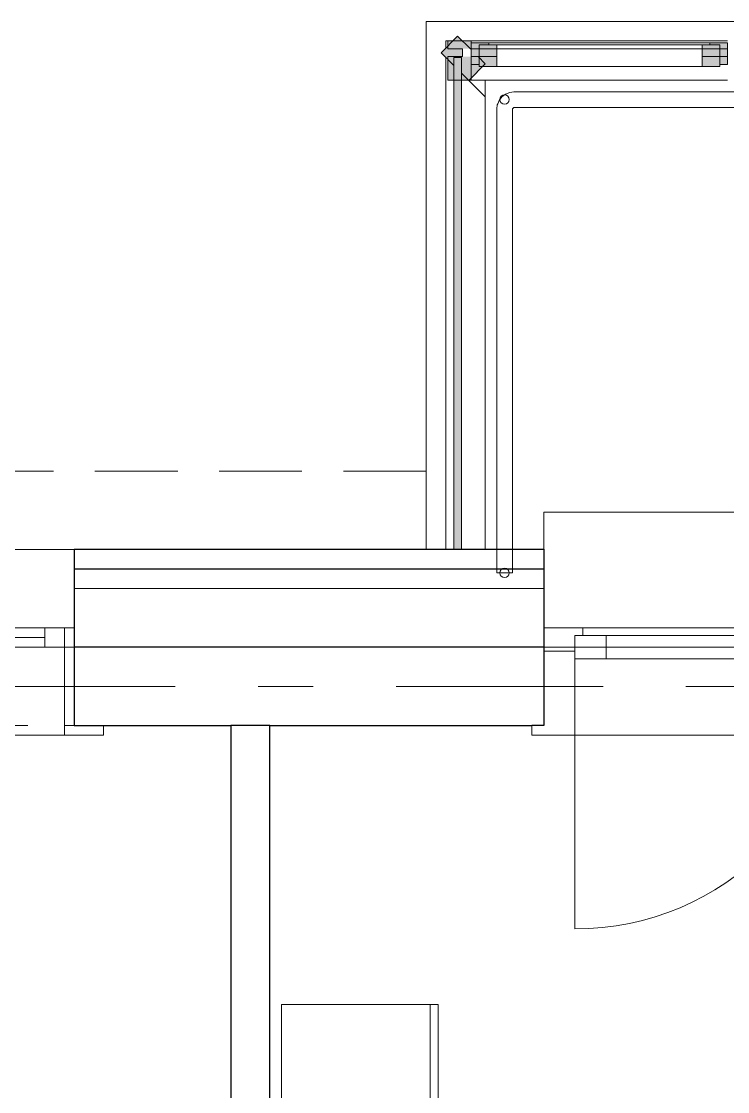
# Model space of a CAD drawing. Header units: millimetres. Extents: x 18162 to 3540582, y 72188 to 247925.
# Drawn here: x 682776 to 684581, y 95610 to 98346 of the extents above; entities that cross this region are included whole.
import ezdxf
from ezdxf.enums import TextEntityAlignment as Align

# ---------------------------------------------------------------- set-up
doc = ezdxf.new("R2010")
doc.units = ezdxf.units.MM
doc.header["$MEASUREMENT"] = 0
doc.set_wipeout_variables(frame=1)
for name, pattern in [('Dashed', [423.333333, 211.666667, -211.666667]), ('Double Dashed', [1093.611073, 529.166651, -211.666656, 141.111112, -211.666656]), ('Hidden Line', [317.5, 211.666667, -105.833333]), ('Wipeout_Contour', [1000, 0, -1000])]:
    doc.linetypes.add(name, pattern=pattern)
for name, color, linetype in [('Archicad Windows', 7, 'Continuous'), ('Finish - Wall', 7, 'Continuous'), ('Interior - Furniture', 7, 'Continuous'), ('Interior - Stair & Railing', 7, 'Continuous'), ('Structural - Bearing', 7, 'Continuous'), ('Structural - Grid', 7, 'Continuous')]:
    doc.layers.add(name, color=color, linetype=linetype)
doc.styles.add('GENERATED_STYLE_3', font='', dxfattribs={"width": 0.8})
doc.styles.get('GENERATED_STYLE_3').set_extended_font_data('ISOCPEUR MON')

# ---------------------------------------------------------------- blocks, each defined once
blk = doc.blocks.new('Window with Sidelight 27[33]_3', base_point=(636137.8, 0))
at = {"layer": 'Archicad Windows', "color": 7, "linetype": 'Continuous', "lineweight": 13}
for p, q in [((681311.3, 96995.7), (682911.3, 96995.7)), ((681311.3, 96995.7), (681311.3, 96945.7)), ((682911.3, 96995.7), (682911.3, 96945.7)), ((681311.3, 96945.7), (681311.3, 96895.7)), ((682911.3, 96945.7), (682911.3, 96895.7)), ((681311.3, 96895.7), (681311.3, 96795.7)), ((682911.3, 96895.7), (682911.3, 96795.7)), ((681336.3, 96795.7), (681311.3, 96795.7)), ((681311.3, 96795.7), (681311.3, 96745.7)), ((681311.3, 96795.7), (681311.3, 96745.7)), ((681386.3, 96795.7), (681336.3, 96795.7)), ((681336.3, 96795.7), (681336.3, 96745.7)), ((681386.3, 96745.7), (681386.3, 96795.7)), ((681851.3, 96795.7), (681386.3, 96795.7)), ((681386.3, 96770.7), (681851.3, 96770.7)), ((681901.3, 96795.7), (681851.3, 96795.7)), ((681851.3, 96795.7), (681851.3, 96745.7)), ((681951.3, 96795.7), (681901.3, 96795.7)), ((681951.3, 96745.7), (681951.3, 96795.7)), ((682836.3, 96795.7), (681951.3, 96795.7)), ((681951.3, 96770.7), (682836.3, 96770.7)), ((682886.3, 96795.7), (682836.3, 96795.7)), ((682836.3, 96795.7), (682836.3, 96745.7)), ((682911.3, 96795.7), (682886.3, 96795.7)), ((682886.3, 96795.7), (682886.3, 96745.7)), ((682911.3, 96795.7), (682911.3, 96745.7)), ((682911.3, 96795.7), (682911.3, 96745.7)), ((681311.3, 96545.7), (681311.3, 96745.7)), ((681311.3, 96745.7), (681336.3, 96745.7)), ((681311.3, 96745.7), (681336.3, 96745.7)), ((681311.3, 96745.7), (681311.3, 96545.7)), ((681311.3, 96745.7), (681311.3, 96545.7)), ((681336.3, 96745.7), (681336.3, 96545.7)), ((681336.3, 96745.7), (681386.3, 96745.7)), ((681386.3, 96745.7), (681851.3, 96745.7)), ((681851.3, 96745.7), (681901.3, 96745.7)), ((681901.3, 96745.7), (681951.3, 96745.7)), ((681951.3, 96745.7), (682836.3, 96745.7)), ((682836.3, 96745.7), (682886.3, 96745.7)), ((682886.3, 96545.7), (682886.3, 96745.7)), ((682886.3, 96745.7), (682911.3, 96745.7)), ((682886.3, 96745.7), (682911.3, 96745.7)), ((682911.3, 96745.7), (682911.3, 96545.7)), ((682911.3, 96745.7), (682911.3, 96545.7)), ((682911.3, 96745.7), (682911.3, 96545.7)), ((681236.3, 96520.7), (681236.3, 96545.7)), ((681236.3, 96545.7), (681336.3, 96545.7)), ((681311.3, 96545.7), (681236.3, 96545.7)), ((681311.3, 96545.7), (681236.3, 96545.7)), ((681336.3, 96545.7), (681311.3, 96545.7)), ((681336.3, 96545.7), (681336.3, 96520.7)), ((682911.3, 96545.7), (682886.3, 96545.7)), ((682886.3, 96545.7), (682986.3, 96545.7)), ((682886.3, 96520.7), (682886.3, 96545.7)), ((682911.3, 96545.7), (682986.3, 96545.7)), ((682911.3, 96545.7), (682986.3, 96545.7)), ((682986.3, 96545.7), (682986.3, 96520.7)), ((681336.3, 96520.7), (681236.3, 96520.7)), ((681336.3, 96520.7), (682886.3, 96520.7)), ((682986.3, 96520.7), (682886.3, 96520.7))]:
    blk.add_line(p, q, dxfattribs=at)
at = {"layer": 'Archicad Windows', "color": 7, "linetype": 'Dashed', "lineweight": 13}
blk.add_line((681311.3, 96545.7), (682911.3, 96545.7), dxfattribs=at)
blk = doc.blocks.new('Terrace Door 01 27[41]_3', base_point=(636137.8, 0))
at = {"layer": 'Archicad Windows', "color": 7, "linetype": 'Continuous', "lineweight": 13}
for p, q in [((684111.3, 97090.7), (684961.3, 97090.7)), ((684111.3, 97090.7), (684111.3, 96995.7)), ((686311.3, 97090.7), (684961.3, 97090.7)), ((684961.3, 97090.7), (684961.3, 96795.7)), ((686311.3, 97090.7), (686311.3, 96995.7)), ((686311.3, 96795.7), (684111.3, 96795.7)), ((684111.3, 96795.7), (684111.3, 96735.7)), ((684211.3, 96795.7), (684211.3, 96775.7)), ((684271.3, 96775.7), (684271.3, 96715.7)), ((684801.3, 96775.7), (684801.3, 96715.7)), ((684861.3, 96795.7), (684861.3, 96775.7)), ((684961.3, 96795.7), (684961.3, 96735.7)), ((686211.3, 96795.7), (686211.3, 96735.7)), ((686311.3, 96795.7), (686311.3, 96735.7)), ((684801.3, 96745.7), (684271.3, 96745.7)), ((686211.3, 96765.7), (684961.3, 96765.7)), ((684111.3, 96735.7), (684191.3, 96735.7)), ((684191.3, 96715.7), (684191.3, 96025.7)), ((684961.3, 96735.7), (684881.3, 96735.7)), ((684961.3, 96735.7), (684961.3, 96520.7)), ((684961.3, 96735.7), (684961.3, 96520.7)), ((686211.3, 96735.7), (684961.3, 96735.7)), ((686311.3, 96735.7), (686211.3, 96735.7)), ((684081.3, 96545.7), (684081.3, 96520.7)), ((686341.3, 96545.7), (686341.3, 96520.7)), ((684081.3, 96520.7), (684961.3, 96520.7)), ((686341.3, 96520.7), (684961.3, 96520.7))]:
    blk.add_line(p, q, dxfattribs=at)
at = {"layer": 'Archicad Windows', "color": 7, "linetype": 'Dashed', "lineweight": 13}
for p, q in [((686311.3, 96995.7), (684961.3, 96995.7)), ((686311.3, 96545.7), (684961.3, 96545.7))]:
    blk.add_line(p, q, dxfattribs=at)
at = {"layer": 'Archicad Windows', "color": 7, "linetype": 'Continuous', "lineweight": 13, "flags": 128}
for points in [[(684271.3, 96775.7), (684271.3, 96715.7), (684191.3, 96715.7), (684191.3, 96775.7)], [(684801.3, 96775.7), (684801.3, 96715.7), (684271.3, 96715.7), (684271.3, 96775.7)], [(684881.3, 96775.7), (684881.3, 96715.7), (684801.3, 96715.7), (684801.3, 96775.7)]]:
    blk.add_lwpolyline(points, close=True, dxfattribs=at)
at = {"layer": 'Archicad Windows', "color": 7, "linetype": 'Continuous', "lineweight": 13}
blk.add_arc((684191.3, 96715.7), 690, 270, 0, dxfattribs=at)
blk = doc.blocks.new('TV Stand Mounted 27[228]_3', base_point=(683841.3, 95832))
at = {"layer": 'Interior - Furniture', "color": 7, "linetype": 'Continuous', "lineweight": 5}
blk.add_line((683821.3, 95832), (683821.3, 93832), dxfattribs=at)
at = {"layer": 'Interior - Furniture', "color": 7, "linetype": 'Continuous', "lineweight": 5, "flags": 128}
blk.add_lwpolyline([(683841.3, 95832), (683841.3, 93832), (683441.3, 93832), (683441.3, 95832)], close=True, dxfattribs=at)
blk = doc.blocks.new('Standard grid marker[331]_3', base_point=(654300.1, 96645.7))
at = {"layer": 'Structural - Grid', "color": 13, "linetype": 'Double Dashed', "lineweight": 13}
blk.add_line((655300.1, 96645.7), (689862.2, 96645.7), dxfattribs=at)
at = {"layer": 'Structural - Grid', "color": 13, "lineweight": 13, "style": 'GENERATED_STYLE_3'}
blk.add_attdef('AC_MarkerText_1', text='', height=250, rotation=180, dxfattribs=at).set_placement((691162.2, 96520.7), align=Align.TOP_CENTER)

msp = doc.modelspace()

# ---------------------------------------------------------------- linework, layer by layer
at = {"layer": 'Finish - Wall', "color": 7, "linetype": 'Continuous', "lineweight": 13}
msp.add_line((683961.3, 96935.7), (683861.3, 96935.7), dxfattribs=at)
at = {"layer": 'Interior - Stair & Railing', "color": 7, "linetype": 'Continuous', "lineweight": 13}
for p, q in [((684035, 98165.7), (684024.6, 98164.3)), ((684036.3, 98165.7), (684035, 98165.7)), ((684052.4, 98165.7), (684036.3, 98165.7)), ((686845.3, 98165.7), (684052.4, 98165.7)), ((683997.2, 98143.3), (683993.9, 98135.3)), ((684004.4, 98152.6), (683997.2, 98143.3)), ((684013.7, 98159.8), (684004.4, 98152.6)), ((684024.6, 98164.3), (684013.7, 98159.8)), ((683992.7, 98132.4), (683991.3, 98122)), ((683991.3, 98122), (683991.3, 98095.7)), ((683993.9, 98135.3), (683992.7, 98132.4)), ((684031.3, 98119.4), (684031.4, 98119.8)), ((684031.3, 98095.7), (684031.3, 98119.4)), ((684031.4, 98119.8), (684031.7, 98121.9)), ((684031.7, 98121.9), (684032.2, 98123.1)), ((684032.2, 98123.1), (684032.9, 98124.1)), ((684032.9, 98124.1), (684033.9, 98124.9)), ((684033.9, 98124.9), (684035.1, 98125.3)), ((684035.1, 98125.3), (684037.6, 98125.7)), ((684037.6, 98125.7), (684052.4, 98125.7)), ((684052.4, 98125.7), (686845.3, 98125.7)), ((683991.3, 98095.7), (683991.3, 98079.6)), ((684031.3, 98079.6), (684031.3, 98095.7))]:
    msp.add_line(p, q, dxfattribs=at)
at = {"layer": 'Interior - Stair & Railing', "color": 7, "linetype": 'Continuous', "lineweight": 13, "flags": 128}
msp.add_lwpolyline([(684023.3, 98145.7, 1), (683999.3, 98145.7, 1)], format="xyb", close=True, dxfattribs=at)
at = {"layer": 'Structural - Bearing', "color": 7, "linetype": 'Continuous', "lineweight": 13, "flags": 128}
for points in [[(687111.3, 98345.7), (683811.3, 98345.7), (683811.3, 96745.7), (687111.3, 96745.7)], [(656911.3, 96745.7), (656911.3, 78545.7), (687111.3, 78545.7), (687111.3, 96745.7), (673911.3, 96745.7), (673911.3, 92545.7), (671411.3, 92545.7), (671411.3, 96745.7)]]:
    msp.add_lwpolyline(points, close=True, dxfattribs=at)
at = {"layer": 'Structural - Bearing', "color": 7, "linetype": 'Hidden Line', "lineweight": 13, "flags": 128}
msp.add_lwpolyline([(683810.9, 97195.7), (677710.9, 97195.7)], dxfattribs=at)

# ---------------------------------------------------------------- block references
at = {"layer": 'Interior - Furniture', "color": 7, "linetype": 'Continuous', "lineweight": 5}
msp.add_blockref('TV Stand Mounted 27[228]_3', (683841.3, 95832), dxfattribs=at)

# ---------------------------------------------------------------- next in the draw order: wipeouts: each hides what was drawn before it
at = {"color": 254, "linetype": 'Wipeout_Contour', "lineweight": 0, "ltscale": 2763563.066761161}
msp.add_wipeout([(683861.3, 98295.7), (683861.3, 98278.1), (683866.3, 98283.1), (683866.3, 98290.7)], dxfattribs=at).dxf.layer = 'Finish - Wall'
at = {"color": 254, "linetype": 'Wipeout_Contour', "lineweight": 0, "ltscale": 2765106.525482054}
msp.add_wipeout([(683926.3, 98275.7), (684581.3, 98275.7), (684581.3, 98295.7), (683926.3, 98295.7)], dxfattribs=at).dxf.layer = 'Finish - Wall'
at = {"color": 254, "linetype": 'Wipeout_Contour', "lineweight": 0, "ltscale": 4144978.636636561}
msp.add_wipeout([(683861.3, 96995.7), (683881.3, 96995.7), (683881.3, 98195.7), (683866.3, 98195.7), (683866.3, 98248.2), (683861.3, 98253.2)], dxfattribs=at).dxf.layer = 'Finish - Wall'
at = {"color": 254, "linetype": 'Wipeout_Contour', "lineweight": 0, "ltscale": 2763809.339649873}
msp.add_wipeout([(683920.3, 98195.7), (683919.6, 98195), (683961.3, 98153.2), (683961.3, 98195.7)], dxfattribs=at).dxf.layer = 'Finish - Wall'

# ---------------------------------------------------------------- next in the draw order: linework, layer by layer
at = {"layer": 'Finish - Wall', "color": 7, "linetype": 'Continuous', "lineweight": 13}
for p, q in [((683848.9, 98265.7), (683881.3, 98233.2)), ((683866.3, 98255.7), (683866.3, 98195.7)), ((683881.3, 98253.2), (683881.3, 98233.2)), ((683861.3, 96995.7), (683861.3, 96935.7))]:
    msp.add_line(p, q, dxfattribs=at)
at = {"layer": 'Finish - Wall', "color": 7, "linetype": 'Continuous', "lineweight": 13, "flags": 128}
for points in [[(684581.3, 98295.7), (683926.3, 98295.7)], [(683861.3, 98253.2), (683861.3, 96995.7)]]:
    msp.add_lwpolyline(points, dxfattribs=at)

# ---------------------------------------------------------------- next in the draw order: wipeouts: each hides what was drawn before it
at = {"color": 254, "linetype": 'Wipeout_Contour', "lineweight": 0, "ltscale": 2072677.38963917}
msp.add_wipeout([(683866.3, 98295.7), (683861.3, 98295.7), (683866.3, 98290.7)], dxfattribs=at).dxf.layer = 'Finish - Wall'
at = {"color": 254, "linetype": 'Wipeout_Contour', "lineweight": 0, "ltscale": 4147011.999782828}
msp.add_wipeout([(683926.3, 98195.7), (684581.3, 98195.7), (684581.3, 98255.7), (683943.8, 98255.7), (683962, 98237.4), (683926.3, 98201.7)], dxfattribs=at).dxf.layer = 'Finish - Wall'

# ---------------------------------------------------------------- next in the draw order: linework, layer by layer
at = {"layer": 'Finish - Wall', "color": 7, "linetype": 'Continuous', "lineweight": 13}
for p, q in [((683866.3, 98295.7), (683866.3, 98275.7)), ((683926.3, 98295.7), (683866.3, 98295.7))]:
    msp.add_line(p, q, dxfattribs=at)
at = {"layer": 'Finish - Wall', "color": 7, "linetype": 'Continuous', "lineweight": 13, "flags": 128}
for points in [[(683866.3, 98295.7), (683861.3, 98295.7)], [(683861.3, 98295.7), (683861.3, 98278.1)]]:
    msp.add_lwpolyline(points, dxfattribs=at)

# ---------------------------------------------------------------- next in the draw order: wipeouts: each hides what was drawn before it
at = {"color": 254, "linetype": 'Wipeout_Contour', "lineweight": 0, "ltscale": 2765109.855232247}
msp.add_wipeout([(684611.3, 98275.7), (683903.8, 98275.7), (683903.8, 98255.7), (684611.3, 98255.7)], dxfattribs=at).dxf.layer = 'Finish - Wall'
at = {"color": 254, "linetype": 'Wipeout_Contour', "lineweight": 0, "ltscale": 3454365.958133781}
msp.add_wipeout([(683901.3, 96995.7), (683961.3, 96995.7), (683961.3, 98153.2), (683918.9, 98195.7), (683901.3, 98195.7)], dxfattribs=at).dxf.layer = 'Finish - Wall'

# ---------------------------------------------------------------- next in the draw order: hatches: boundary and pattern name
at = {"layer": 'Finish - Wall', "linetype": 'Continuous', "lineweight": 9}
msp.add_hatch(color=7, dxfattribs=at).paths.add_polyline_path([(683926.3, 98275.7), (683926.3, 98295.7), (683866.3, 98295.7), (683866.3, 98275.7)])

# ---------------------------------------------------------------- next in the draw order: linework, layer by layer
at = {"layer": 'Finish - Wall', "color": 7, "linetype": 'Continuous', "lineweight": 13}
for p, q in [((683891.3, 98308.1), (683848.9, 98265.7)), ((683891.3, 98308.1), (683923.8, 98275.7)), ((683903.8, 98275.7), (683866.3, 98275.7)), ((683903.8, 98275.7), (683903.8, 98255.7)), ((683926.3, 98275.7), (683923.8, 98275.7)), ((683926.3, 98295.7), (683926.3, 98275.7)), ((683903.8, 98255.7), (683866.3, 98255.7)), ((683901.3, 98253.2), (683881.3, 98253.2)), ((683901.3, 98253.2), (683901.3, 98213.2)), ((683943.8, 98255.7), (683926.3, 98255.7)), ((683926.3, 98255.7), (683926.3, 98195.7)), ((683943.8, 98255.7), (683962, 98237.4)), ((683962, 98237.4), (683919.6, 98195)), ((683961.3, 96995.7), (683961.3, 96935.7))]:
    msp.add_line(p, q, dxfattribs=at)
at = {"layer": 'Finish - Wall', "color": 7, "linetype": 'Continuous', "lineweight": 13, "flags": 128}
for points in [[(683926.3, 98275.7), (684581.3, 98275.7)], [(683943.8, 98255.7), (684581.3, 98255.7)], [(683961.3, 98153.2), (683919.6, 98195)], [(684581.3, 98195.7), (683926.3, 98195.7)], [(683961.3, 98195.7), (683961.3, 98153.2)], [(683961.3, 98153.2), (683961.3, 96995.7)]]:
    msp.add_lwpolyline(points, dxfattribs=at)

# ---------------------------------------------------------------- next in the draw order: wipeouts: each hides what was drawn before it
at = {"color": 254, "linetype": 'Wipeout_Contour', "lineweight": 0, "ltscale": 2763275.39238119}
msp.add_wipeout([(683881.3, 96975.7), (683901.3, 96975.7), (683901.3, 98195.7), (683881.3, 98195.7)], dxfattribs=at).dxf.layer = 'Finish - Wall'

# ---------------------------------------------------------------- next in the draw order: hatches: boundary and pattern name
at = {"layer": 'Finish - Wall', "linetype": 'Continuous', "lineweight": 9}
for points in [[(683926.3, 98255.7), (683866.3, 98255.7), (683866.3, 98195.7), (683926.3, 98195.7)], [(683901.3, 96975.7), (683881.3, 96975.7), (683881.3, 96995.7), (683861.3, 96995.7), (683861.3, 96935.7), (683961.3, 96935.7), (683961.3, 96995.7), (683901.3, 96995.7)]]:
    msp.add_hatch(color=7, dxfattribs=at).paths.add_polyline_path(points)
at = {"layer": 'Finish - Wall', "linetype": 'Continuous', "lineweight": 13}
msp.add_hatch(color=7, dxfattribs=at).paths.add_polyline_path([(683881.3, 96975.7), (683901.3, 96975.7), (683901.3, 98253.2), (683881.3, 98253.2)])

# ---------------------------------------------------------------- next in the draw order: linework, layer by layer
at = {"layer": 'Finish - Wall', "color": 7, "linetype": 'Continuous', "lineweight": 13}
for p, q in [((683926.3, 98195.7), (683866.3, 98195.7)), ((683901.3, 98213.2), (683919.6, 98195)), ((683881.3, 96995.7), (683861.3, 96995.7)), ((683881.3, 96995.7), (683881.3, 96975.7)), ((683901.3, 96995.7), (683901.3, 96975.7)), ((683961.3, 96995.7), (683901.3, 96995.7)), ((683901.3, 96975.7), (683881.3, 96975.7))]:
    msp.add_line(p, q, dxfattribs=at)
at = {"layer": 'Finish - Wall', "color": 7, "linetype": 'Continuous', "lineweight": 13, "flags": 128}
msp.add_lwpolyline([(683881.3, 96975.7), (683901.3, 96975.7), (683901.3, 98253.2), (683881.3, 98253.2)], close=True, dxfattribs=at)
for points in [[(683881.3, 96995.7), (683881.3, 98195.7)], [(683901.3, 96995.7), (683901.3, 98195.7)]]:
    msp.add_lwpolyline(points, dxfattribs=at)

# ---------------------------------------------------------------- next in the draw order: wipeouts: each hides what was drawn before it
at = {"color": 254, "linetype": 'Wipeout_Contour', "lineweight": 0, "ltscale": 2765090.887473517}
msp.add_wipeout([(683991.3, 98285.7), (683991.3, 98230.7), (684516.3, 98230.7), (684516.3, 98285.7)], dxfattribs=at).dxf.layer = 'Archicad Windows'

# ---------------------------------------------------------------- next in the draw order: linework, layer by layer
at = {"layer": 'Archicad Windows', "color": 7, "linetype": 'Continuous', "lineweight": 13}
msp.add_line((683991.3, 98230.7), (684516.3, 98230.7), dxfattribs=at)

# ---------------------------------------------------------------- next in the draw order: wipeouts: each hides what was drawn before it
at = {"color": 254, "linetype": 'Wipeout_Contour', "lineweight": 0, "ltscale": 2765107.945456745}
msp.add_wipeout([(684536.3, 98290.7), (683971.3, 98290.7), (683971.3, 98285.7), (684536.3, 98285.7)], dxfattribs=at).dxf.layer = 'Archicad Windows'
at = {"color": 254, "linetype": 'Wipeout_Contour', "lineweight": 0, "ltscale": 2761422.991896415}
msp.add_wipeout([(682911.3, 96945.7), (684111.3, 96945.7), (684111.3, 96995.7), (682911.3, 96995.7)], dxfattribs=at).dxf.layer = 'Structural - Bearing'

# ---------------------------------------------------------------- next in the draw order: hatches: boundary and pattern name
at = {"layer": 'Archicad Windows', "linetype": 'Continuous', "lineweight": 9}
for points in [[(683926.3, 98235.7), (683946.3, 98235.7), (683946.3, 98285.7), (683971.3, 98285.7), (683971.3, 98290.7), (683926.3, 98290.7)], [(683946.3, 98230.7), (683991.3, 98230.7), (683991.3, 98285.7), (683946.3, 98285.7)], [(684561.3, 98285.7), (684516.3, 98285.7), (684516.3, 98230.7), (684561.3, 98230.7)], [(684581.3, 98290.7), (684536.3, 98290.7), (684536.3, 98285.7), (684561.3, 98285.7), (684561.3, 98235.7), (684581.3, 98235.7)]]:
    msp.add_hatch(color=7, dxfattribs=at).paths.add_polyline_path(points)
at = {"layer": 'Finish - Wall', "linetype": 'Continuous', "lineweight": 9}
msp.add_hatch(color=7, dxfattribs=at).paths.add_polyline_path([(683881.3, 98233.2), (683881.3, 98253.2), (683901.3, 98253.2), (683901.3, 98213.2), (683919.6, 98195), (683962, 98237.4), (683943.8, 98255.7), (683903.8, 98255.7), (683903.8, 98275.7), (683923.8, 98275.7), (683891.3, 98308.1), (683848.9, 98265.7)])

# ---------------------------------------------------------------- next in the draw order: linework, layer by layer
at = {"layer": 'Archicad Windows', "color": 7, "linetype": 'Continuous', "lineweight": 13}
for p, q in [((684516.3, 98285.7), (683991.3, 98285.7)), ((683991.3, 98275.7), (684516.3, 98275.7))]:
    msp.add_line(p, q, dxfattribs=at)
at = {"layer": 'Archicad Windows', "color": 7, "linetype": 'Continuous', "lineweight": 13, "flags": 128}
for points in [[(683926.3, 98235.7), (683946.3, 98235.7), (683946.3, 98285.7), (683971.3, 98285.7), (683971.3, 98290.7), (683926.3, 98290.7)], [(683946.3, 98230.7), (683991.3, 98230.7), (683991.3, 98285.7), (683946.3, 98285.7)], [(684536.3, 98290.7), (683971.3, 98290.7), (683971.3, 98285.7), (684536.3, 98285.7)], [(684561.3, 98285.7), (684516.3, 98285.7), (684516.3, 98230.7), (684561.3, 98230.7)], [(684581.3, 98290.7), (684536.3, 98290.7), (684536.3, 98285.7), (684561.3, 98285.7), (684561.3, 98235.7), (684581.3, 98235.7)]]:
    msp.add_lwpolyline(points, close=True, dxfattribs=at)
at = {"layer": 'Structural - Bearing', "color": 7, "linetype": 'Hidden Line', "lineweight": 13, "flags": 128}
for points in [[(683810.9, 96995.7), (683810.9, 97195.7)], [(677710.9, 96995.7), (683810.9, 96995.7)]]:
    msp.add_lwpolyline(points, dxfattribs=at)
at = {"layer": 'Structural - Bearing', "color": 7, "linetype": 'Continuous', "lineweight": 25, "flags": 128}
msp.add_lwpolyline([(684111.3, 96995.7), (682911.3, 96995.7)], dxfattribs=at)
at = {"layer": 'Structural - Bearing', "color": 7, "linetype": 'Continuous', "lineweight": 25}
msp.add_point((684111.3, 96995.7), dxfattribs=at)

# ---------------------------------------------------------------- next in the draw order: wipeouts: each hides what was drawn before it
at = {"color": 254, "linetype": 'Wipeout_Contour', "lineweight": 0, "ltscale": 2761394.905966891}
msp.add_wipeout([(682911.3, 96895.7), (684111.3, 96895.7), (684111.3, 96945.7), (682911.3, 96945.7)], dxfattribs=at).dxf.layer = 'Structural - Bearing'

# ---------------------------------------------------------------- next in the draw order: linework, layer by layer
at = {"layer": 'Interior - Stair & Railing', "color": 7, "linetype": 'Continuous', "lineweight": 13}
for p, q in [((683991.3, 98079.6), (683991.3, 96935.7)), ((684031.3, 96935.7), (684031.3, 98079.6)), ((683991.3, 96935.7), (684031.3, 96935.7))]:
    msp.add_line(p, q, dxfattribs=at)
at = {"layer": 'Interior - Stair & Railing', "color": 7, "linetype": 'Continuous', "lineweight": 13, "flags": 128}
msp.add_lwpolyline([(684023.3, 96935.7, 1), (683999.3, 96935.7, 1)], format="xyb", close=True, dxfattribs=at)
at = {"layer": 'Structural - Bearing', "color": 7, "linetype": 'Continuous', "lineweight": 25}
for p in [(682911.3, 96995.7), (684111.3, 96945.7)]:
    msp.add_line(p, (682911.3, 96945.7), dxfattribs=at)

# ---------------------------------------------------------------- next in the draw order: wipeouts: each hides what was drawn before it
at = {"color": 254, "linetype": 'Wipeout_Contour', "lineweight": 0, "ltscale": 3451076.378212423}
msp.add_wipeout([(682911.3, 96895.7), (682911.3, 96795.7), (682911.3, 96745.7), (684111.3, 96745.7), (684111.3, 96895.7)], dxfattribs=at).dxf.layer = 'Structural - Bearing'

# ---------------------------------------------------------------- next in the draw order: linework, layer by layer
at = {"layer": 'Structural - Bearing', "color": 7, "linetype": 'Continuous', "lineweight": 25}
for p, q in [((682911.3, 96945.7), (682911.3, 96895.7)), ((682911.3, 96895.7), (682911.3, 96795.7))]:
    msp.add_line(p, q, dxfattribs=at)
at = {"layer": 'Structural - Bearing', "color": 7, "linetype": 'Continuous', "lineweight": 13}
msp.add_line((684111.3, 96895.7), (682911.3, 96895.7), dxfattribs=at)

# ---------------------------------------------------------------- next in the draw order: wipeouts: each hides what was drawn before it
at = {"color": 254, "linetype": 'Wipeout_Contour', "lineweight": 0, "ltscale": 2761240.714122054}
msp.add_wipeout([(682911.3, 96745.7), (682911.3, 96545.7), (684111.3, 96545.7), (684111.3, 96745.7)], dxfattribs=at).dxf.layer = 'Structural - Bearing'

# ---------------------------------------------------------------- next in the draw order: linework, layer by layer
at = {"layer": 'Structural - Bearing', "color": 7, "linetype": 'Continuous', "lineweight": 25}
for p, q in [((684111.3, 96995.7), (684111.3, 96545.7)), ((682911.3, 96795.7), (682911.3, 96745.7)), ((684111.3, 96745.7), (682911.3, 96745.7)), ((682911.3, 96745.7), (682911.3, 96545.7)), ((682911.3, 96545.7), (682986.3, 96545.7)), ((684111.3, 96545.7), (684081.3, 96545.7))]:
    msp.add_line(p, q, dxfattribs=at)
at = {"layer": 'Structural - Bearing', "color": 7, "linetype": 'Continuous', "lineweight": 25, "flags": 128}
msp.add_lwpolyline([(682911.3, 96545.7), (684081.3, 96545.7)], dxfattribs=at)

# ---------------------------------------------------------------- next in the draw order: block references
at = {"layer": 'Archicad Windows', "color": 7, "linetype": 'Continuous', "lineweight": 13}
for name in ['Terrace Door 01 27[41]_3', 'Window with Sidelight 27[33]_3']:
    msp.add_blockref(name, (636137.8, 0), dxfattribs=at)

# ---------------------------------------------------------------- next in the draw order: wipeouts: each hides what was drawn before it
at = {"color": 254, "linetype": 'Wipeout_Contour', "lineweight": 0, "ltscale": 2759147.689491116}
msp.add_wipeout([(683411.3, 91245.7), (683411.3, 96545.7), (683311.3, 96545.7), (683311.3, 91245.7)], dxfattribs=at).dxf.layer = 'Structural - Bearing'

# ---------------------------------------------------------------- next in the draw order: linework, layer by layer
at = {"layer": 'Structural - Bearing', "color": 7, "linetype": 'Continuous', "lineweight": 25, "flags": 128}
for points in [[(683411.3, 96545.7), (683311.3, 96545.7)], [(683311.3, 96545.7), (683311.3, 91245.7)], [(683411.3, 91245.7), (683411.3, 96545.7)]]:
    msp.add_lwpolyline(points, dxfattribs=at)

# ---------------------------------------------------------------- next in the draw order: block references
at = {"layer": 'Structural - Grid', "color": 13, "linetype": 'Continuous', "lineweight": 13}
msp.add_blockref('Standard grid marker[331]_3', (654300.1, 96645.7), dxfattribs=at)

doc.saveas('drawing.dxf')
